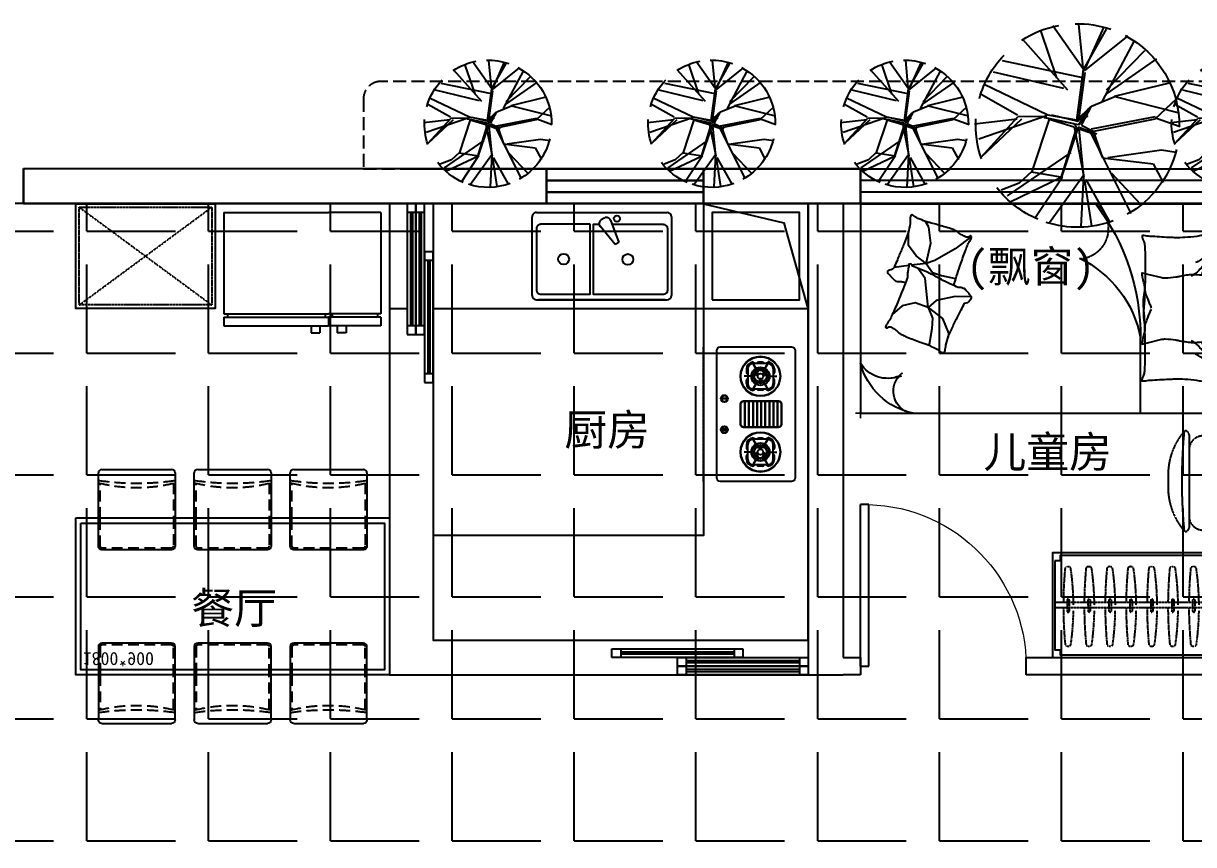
# Model space of a CAD drawing. Extents: x -284868 to 304789, y -137694 to 137894.
# Drawn here: x 145347 to 152056, y -27445 to -22740 of the extents above; entities that cross this region are included whole.
import ezdxf
from ezdxf.enums import TextEntityAlignment as Align

# ---------------------------------------------------------------- set-up
doc = ezdxf.new("R2010")
doc.units = 0
for name, pattern in [('AX-COMP-140B（200）$0$DASH', [0.35, 0.25, -0.1]), ('AX-COMP140B-Fur$0$AX-COMP140B-Fur$0$CONTINOUS', [0]), ('AX-COMP140B-Fur$0$AX-COMP140B-Fur$0$DASH', [0.35, 0.25, -0.1]), ('AX-COMP140B-Fur$0$AX-COMP140B-Fur$0$XU-140-SF-N1$0$DASH', [0.35, 0.25, -0.1]), ('AX-CORE140A-Fur$0$AX-CORE140A-Fur$0$D-140T-4P（2）家具$0$DASH', [0.35, 0.25, -0.1]), ('DASH', [0.35, 0.25, -0.1]), ('HIDDEN2', [0.1875, 0.125, -0.0625])]:
    doc.linetypes.add(name, pattern=pattern)
doc.layers.get('0').update_dxf_attribs({"linetype": 'CONTINUOUS'})
for name, color, linetype in [('0-墙', 4, 'CONTINUOUS'), ('0-底图', 251, 'CONTINUOUS'), ('0-窗', 11, 'CONTINUOUS'), ('0-非设计区域', 251, 'CONTINUOUS'), ('P-平面家具', 3, 'CONTINUOUS'), ('P-平面植物', 251, 'CONTINUOUS')]:
    doc.layers.add(name, color=color, linetype=linetype)
doc.styles.add('_TCH_DYN', font='')
doc.styles.add('AX-COMP-140B（200）$0$zz-0', font='')
doc.styles.add('繁线体', font='')
doc.styles.get('_TCH_DYN').set_extended_font_data('SimSun')
doc.styles.get('AX-COMP-140B（200）$0$zz-0').set_extended_font_data('SimHei')
doc.styles.get('繁线体').set_extended_font_data('SimSun')

# ---------------------------------------------------------------- blocks, each defined once
blk = doc.blocks.new('133000000011AX-COMP-140B（200）$0$111110111022110811071652CDX双盆洗菜盆163')
for p, q in [((-375, 550), (375, 550)), ((-400, 75), (-400, 525)), ((75.9, 366.3), (-9.9, 470.6)), ((14.3, 518.1), (-3.1, 508)), ((50.2, 505.2), (97.5, 378.8)), ((400, 525), (400, 75)), ((97.5, 378.8), (75.9, 366.3)), ((-375, 50), (375, 50)), ((362.6, 50), (-362.6, 50))]:
    blk.add_line(p, q)
at = {"linetype": 'AX-COMP-140B（200）$0$DASH', "ltscale": 0.3}
blk.add_line((-400, 0), (400, 0), dxfattribs=at)
blk.add_lwpolyline([(-67.6, 482.3), (-349.4, 482.3, 0.414214), (-374.4, 457.3), (-374.4, 106.2, 0.414214), (-349.4, 81.2), (-67.6, 81.2)], format="xyb", close=True)
blk.add_lwpolyline([(58.7, 482.3), (351.1, 482.3, -0.414214), (376.1, 457.3), (376.1, 104.4, -0.414214), (351.1, 79.4), (-47.2, 79.4), (-47.2, 482.3), (-15.3, 482.3)], format="xyb")
for centre, radius in [((86.7, 514.7), 17.5), ((-218.9, 282.7), 31.2), ((149.2, 280.9), 31.2)]:
    blk.add_circle(centre, radius)
for centre, start, end in [((-375, 525), 90, 180), ((375, 525), 0, 90), ((9.4, 486.4), 120, 219.46232), ((26.8, 496.5), 20.53768, 120), ((-375, 75), 180, 270), ((375, 75), 270, 0)]:
    blk.add_arc(centre, 25, start, end)
blk = doc.blocks.new('*U227')
blk.add_blockref('133000000011AX-COMP-140B（200）$0$111110111022110811071652CDX双盆洗菜盆163', (0, -525))
blk = doc.blocks.new('133000000011AX-COMP-140B（200）$0$111110111022110811071652CDX双头炉灶164')
for points in [[(-107.6, 120.2, 1), (-107.6, 117.2, 1)], [(-100.7, 131.7, 1), (-103.7, 131.7, 1)], [(102.2, 133.3, 1), (102.2, 130.2, 1)], [(109.2, 118.7, 1), (106.1, 118.7, 1)]]:
    blk.add_hatch(color=256).paths.add_polyline_path(points)
for p, q in [((-258.7, 405.9), (-258.7, 405.9)), ((-258.7, 405.9), (-239.4, 405.9)), ((-217, 355.9), (-217, 419.5)), ((-175.3, 405.9), (-194.6, 405.9)), ((-74.5, 423.9), (74.5, 423.9)), ((-74.5, 421.8), (74.5, 421.8)), ((175.3, 405.9), (194.6, 405.9)), ((217, 355.9), (217, 419.5)), ((258.7, 405.9), (239.4, 405.9)), ((258.7, 405.9), (258.7, 405.9)), ((-302.8, 375.2), (-238.7, 338.1)), ((-243.2, 340.8), (-298.2, 372.6)), ((-297.3, 335.5), (-297.3, 315.7)), ((-290, 367.3), (-290, 283.9)), ((-258.7, 398.6), (-175.3, 398.6)), ((-238.7, 348.6), (-226, 355.9)), ((-229.5, 335), (-238.7, 348.6)), ((-224.8, 339.2), (-232.4, 352.3)), ((-218.8, 341.2), (-226, 355.9)), ((-131.2, 375.2), (-195.3, 338.1)), ((-190.8, 340.8), (-135.7, 372.6)), ((-144, 367.3), (-144, 283.9)), ((-136.7, 335.5), (-136.7, 315.7)), ((-74.5, 400.5), (74.5, 400.5)), ((-74.5, 398.3), (74.5, 398.3)), ((-74.5, 377), (74.5, 377)), ((-74.5, 374.9), (74.5, 374.9)), ((-74.5, 353.6), (74.5, 353.6)), ((-74.5, 351.5), (74.5, 351.5)), ((131.2, 375.2), (195.3, 338.1)), ((190.8, 340.8), (135.7, 372.6)), ((136.7, 335.5), (136.7, 315.7)), ((144, 367.3), (144, 283.9)), ((258.7, 398.6), (175.3, 398.6)), ((218.8, 341.2), (226, 355.9)), ((224.8, 339.2), (232.4, 352.3)), ((238.7, 348.6), (226, 355.9)), ((229.5, 335), (238.7, 348.6)), ((302.8, 375.2), (238.7, 338.1)), ((243.2, 340.8), (298.2, 372.6)), ((290, 367.3), (290, 283.9)), ((297.3, 335.5), (297.3, 315.7)), ((-302.8, 276.1), (-238.7, 313.1)), ((-243.2, 310.5), (-298.2, 278.7)), ((-229.5, 316.3), (-238.7, 302.7)), ((-226, 295.4), (-238.7, 302.7)), ((-224.8, 312.1), (-232.4, 299)), ((-218.8, 310.1), (-226, 295.4)), ((-217, 295.4), (-217, 231.8)), ((-202.6, 331.8), (-186.2, 332.9)), ((-202.6, 319.4), (-186.2, 318.3)), ((-201.3, 325.6), (-186.2, 325.6)), ((-131.2, 276.1), (-195.3, 313.1)), ((-190.8, 310.5), (-135.7, 278.7)), ((-186.2, 332.9), (-186.2, 318.3)), ((-74.5, 330.2), (74.5, 330.2)), ((-74.5, 328), (74.5, 328)), ((-74.5, 306.7), (74.5, 306.7)), ((-74.5, 304.6), (74.5, 304.6)), ((-74.5, 283.3), (74.5, 283.3)), ((-74.5, 281.1), (74.5, 281.1)), ((131.2, 276.1), (195.3, 313.1)), ((190.8, 310.5), (135.7, 278.7)), ((186.2, 332.9), (186.2, 318.3)), ((202.6, 331.8), (186.2, 332.9)), ((201.3, 325.6), (186.2, 325.6)), ((202.6, 319.4), (186.2, 318.3)), ((217, 295.4), (217, 231.8)), ((218.8, 310.1), (226, 295.4)), ((224.8, 312.1), (232.4, 299)), ((226, 295.4), (238.7, 302.7)), ((229.5, 316.3), (238.7, 302.7)), ((302.8, 276.1), (238.7, 313.1)), ((243.2, 310.5), (298.2, 278.7)), ((-258.7, 252.7), (-175.3, 252.7)), ((-258.7, 245.4), (-239.4, 245.4)), ((-175.3, 245.4), (-194.6, 245.4)), ((-175.3, 245.4), (-175.3, 245.4)), ((-74.5, 259.8), (74.5, 259.8)), ((-74.5, 257.7), (74.5, 257.7)), ((-74.5, 236.4), (74.5, 236.4)), ((-74.5, 234.3), (74.5, 234.3)), ((258.7, 252.7), (175.3, 252.7)), ((175.3, 245.4), (175.3, 245.4)), ((175.3, 245.4), (194.6, 245.4)), ((258.7, 245.4), (239.4, 245.4))]:
    blk.add_line(p, q)
at = {"linetype": 'AX-COMP-140B（200）$0$DASH', "ltscale": 0.3}
blk.add_line((386.2, 0), (-386.2, 0), dxfattribs=at)
for points in [[(-365.4, 75, -0.414214), (-386.2, 95.9), (-386.2, 504.1, -0.414214), (-365.4, 525), (365.4, 525, -0.414214), (386.2, 504.1), (386.2, 95.9, -0.414214), (365.4, 75)], [(-76.6, 429.4, -0.414214), (-59.5, 446.4), (59.5, 446.4, -0.414214), (76.6, 429.4), (76.6, 228.8, -0.414214), (59.5, 211.7), (-59.5, 211.7, -0.414214), (-76.6, 228.8)], [(-74.5, 429.4, -0.414214), (-59.5, 444.3), (59.5, 444.3, -0.414214), (74.5, 429.4), (74.5, 228.8, -0.414214), (59.5, 213.9), (-59.5, 213.9, -0.414214), (-74.5, 228.8)], [(-91.3, 101.2), (-91.3, 136.1, -1), (-87, 136.1), (-87, 101.2, -1)], [(91.3, 101.2), (91.3, 136.1, 1), (87, 136.1), (87, 101.2, 1)]]:
    blk.add_lwpolyline(points, format="xyb", close=True)
at = {"const_width": 1.04}
for points in [[(-217, 355.9), (-217, 419.5)], [(217, 355.9), (217, 419.5)], [(-243.2, 340.8), (-298.2, 372.6)], [(-190.8, 340.8), (-135.7, 372.6)], [(190.8, 340.8), (135.7, 372.6)], [(243.2, 340.8), (298.2, 372.6)], [(-243.2, 310.5), (-298.2, 278.7)], [(-217, 295.4), (-217, 231.8)], [(-190.8, 310.5), (-135.7, 278.7)], [(190.8, 310.5), (135.7, 278.7)], [(217, 295.4), (217, 231.8)], [(243.2, 310.5), (298.2, 278.7)]]:
    blk.add_lwpolyline(points, dxfattribs=at)
for points in [[(-217, 341.3, -1), (-217, 310, -1), (-217, 341.3, -1)], [(217, 341.3, 1), (217, 310, 1), (217, 341.3, 1)]]:
    blk.add_lwpolyline(points, format="xyb", dxfattribs=at)
for centre, radius in [((-217, 325.6), 114.5), ((-217, 325.6), 112.3), ((217, 325.6), 114.5), ((217, 325.6), 112.3), ((-217, 325.6), 52.1), ((-217, 325.6), 41.7), ((-217, 325.6), 38.6), ((-217, 325.6), 35.4), ((-217, 325.6), 15.6), ((217, 325.6), 52.1), ((217, 325.6), 41.7), ((217, 325.6), 38.6), ((217, 325.6), 35.4), ((217, 325.6), 15.6), ((-89.1, 118.7), 20.6), ((89.1, 118.7), 20.6), ((-107.6, 118.7), 1.53), ((-102.2, 131.7), 1.53), ((102.2, 131.7), 1.53), ((107.6, 118.7), 1.53)]:
    blk.add_circle(centre, radius)
for centre, radius, start, end in [((-258.7, 367.3), 38.6, 90, 180), ((-239.1, 396.6), 9.33, 12.56398, 91.68605), ((-194.8, 396.6), 9.33, 88.31395, 167.43602), ((-175.3, 367.3), 38.6, 0, 90), ((175.3, 367.3), 38.6, 90, 180), ((194.8, 396.6), 9.33, 12.56398, 91.68605), ((239.1, 396.6), 9.33, 88.31395, 167.43602), ((258.7, 367.3), 38.6, 0, 90), ((-284.9, 369.5), 12.6, 189.66757, 246.08239), ((-287.9, 335.8), 9.33, 102.56398, 181.68605), ((-258.7, 367.3), 31.3, 90, 180), ((-224.3, 338.2), 17.8, 95.73063, 144.26937), ((-175.3, 367.3), 31.3, 0, 90), ((-149.1, 369.5), 12.6, 293.91761, 350.33243), ((-146, 335.8), 9.33, 358.31395, 77.43602), ((149.1, 369.5), 12.6, 189.66757, 246.08239), ((146, 335.8), 9.33, 102.56398, 181.68605), ((175.3, 367.3), 31.3, 90, 180), ((224.3, 338.2), 17.8, 35.73063, 84.26937), ((258.7, 367.3), 31.3, 0, 90), ((284.9, 369.5), 12.6, 293.91761, 350.33243), ((287.9, 335.8), 9.33, 358.31395, 77.43602), ((-287.9, 315.5), 9.33, 178.31395, 257.43602), ((-284.9, 281.8), 12.6, 113.91761, 170.33243), ((-258.7, 283.9), 38.6, 180, 270), ((-258.7, 283.9), 31.3, 180, 270), ((-224.3, 313), 17.8, 215.73063, 264.26937), ((-202.4, 325.6), 17.8, 335.73063, 24.26937), ((-175.3, 283.9), 31.3, 270, 0), ((-175.3, 283.9), 38.6, 270, 0), ((-146, 315.5), 9.33, 282.56398, 1.68605), ((-149.1, 281.8), 12.6, 9.66757, 66.08239), ((146, 315.5), 9.33, 178.31395, 257.43602), ((149.1, 281.8), 12.6, 113.91761, 170.33243), ((175.3, 283.9), 38.6, 180, 270), ((175.3, 283.9), 31.3, 180, 270), ((202.4, 325.6), 17.8, 155.73063, 204.26937), ((224.3, 313), 17.8, 275.73063, 324.26937), ((258.7, 283.9), 31.3, 270, 0), ((258.7, 283.9), 38.6, 270, 0), ((287.9, 315.5), 9.33, 282.56398, 1.68605), ((284.9, 281.8), 12.6, 9.66757, 66.08239), ((-239.1, 254.7), 9.33, 268.31395, 347.43602), ((-194.8, 254.7), 9.33, 192.56398, 271.68605), ((194.8, 254.7), 9.33, 268.31395, 347.43602), ((239.1, 254.7), 9.33, 192.56398, 271.68605), ((-89.1, 118.7), 16.3, 97.49421, 262.50579), ((-89.1, 118.7), 16.3, 277.49421, 82.50579), ((89.1, 118.7), 16.3, 97.49421, 262.50579), ((89.1, 118.7), 16.3, 277.49421, 82.50579)]:
    blk.add_arc(centre, radius, start, end)
at = {"style": 'AX-COMP-140B（200）$0$zz-0', "flags": 9}
for tag in ['YSIZE', 'XSIZE']:
    blk.add_attdef(tag, (0, 525), '', height=0.533, dxfattribs=at)
blk = doc.blocks.new('*U228')
blk.add_blockref('133000000011AX-COMP-140B（200）$0$111110111022110811071652CDX双头炉灶164', (0, -525))
blk = doc.blocks.new('133000000011A-140Y-S$0$A$C663954EF153')
for p, q in [((0, 0), (0, -50)), ((750, 0), (0, 0)), ((50, 0), (50, -50)), ((0, -50), (750, -50)), ((50, -19), (700, -19)), ((50, -31), (700, -31)), ((700, 0), (700, -50)), ((750, -50), (750, 0))]:
    blk.add_line(p, q)
blk = doc.blocks.new('1330000110023AX-COMP140B-Fur$0$AX-COMP140B-Fur$0$111110111022110811071652A$C643C1FD2053066')
for points in [[(28, 342.7, -0.263368), (0.1, 361.5, -0.494818), (9.2, 380.2, -0.049225), (26.9, 382, -0.036831), (50.5, 380.2, -0.031893), (88.5, 372.1, 0.035782), (122.4, 365.1, 0.032941), (212.1, 359.2, 0.026564), (323.3, 365.1, 0.017905), (360.8, 370.4, -0.033397), (381, 372.7, -0.03204), (418.1, 372, 0.018442), (482.4, 368.9, 0.010837), (547.2, 369.7, 0.014624), (595.1, 372.7, 0.111249), (617.7, 380, -0.153708), (634.6, 384, -0.076444), (642, 382.2, -0.215512), (643.9, 380.2, -0.585858), (641.3, 377.2, 0.363489), (636.4, 374.6, 0.191716), (636.4, 363, -0.129675), (638.3, 346.4, -0.01735), (635.3, 329.6, 0.019326), (632.7, 314.5, 0.018818), (626.1, 246.1, 0.021828), (625.2, 186.9, 0.006204), (626.5, 153.1, 0.001963), (632.7, 46.2, 0.028341), (636.9, 10, -0.117014), (636.4, 1.1, -0.36606), (635, 0.2, -0.03973), (621.4, 3, -0.048309), (607.7, 8.5, 0.062981), (597, 12.4, 0.04058), (573.6, 15.8, 0.014345), (506.9, 18, 0.005484), (381.4, 17.3, 0.007153), (285.3, 14.3, 0.008762), (242.7, 11.6, -0.008153), (197, 8.6, -0.06251), (139.9, 13, 0.078669), (94.3, 15.1, 0.047825), (71.9, 10.4, -0.034494), (41.1, 3, -0.023571), (15.8, 0, -0.510228), (14.9, 1.1), (22.4, 31.2), (43, 113.7, 0.073041), (45, 133.3, 0.023305), (39.3, 194.4, 0.018299), (35.2, 217.3, -0.01097), (27.9, 255.3, -0.042281), (24.9, 289.6, -0.027201), (27.9, 343)], [(501.9, 368.9, 0.027842), (478.1, 358.3, 0.048685), (465.5, 350.2, 0.023666), (437.6, 325.8, 0.031223), (418.6, 305.1, 0.046801), (413.5, 297.5, 0.023191), (405.5, 280.7)], [(583.8, 374.6, 0.088153), (549.3, 371, 0.088153), (518.1, 355.8, 0.077547), (496.5, 334.2, 0.077547), (482.4, 307)], [(118.4, 15.8, 0.009729), (145.7, 24.8, 0.009729), (172.6, 34.9, 0.007971), (194.3, 44, 0.007971), (215.8, 53.7)]]:
    blk.add_lwpolyline(points, format="xyb")
blk = doc.blocks.new('1330000110023AX-COMP140B-Fur$0$AX-COMP140B-Fur$0$111110111022110811071652A$C5A527934052065')
for p, q in [((122.8, 492.3), (194, 398.8)), ((469.1, 493.2), (467.3, 399.6)), ((194, 398.8), (261.6, 281.4)), ((347, 320.5), (364.8, 400.5)), ((467.3, 399.6), (490.5, 289.8)), ((592.7, 326.9), (677.8, 361)), ((677.8, 361), (699.5, 357.9)), ((261.6, 281.4), (277.7, 231.7)), ((277.7, 231.7), (329.2, 269)), ((329.2, 269), (347, 320.5)), ((490.5, 289.8), (530.8, 243.4)), ((530.8, 243.4), (592.7, 326.9)), ((69.5, 247.7), (37.1, 229.6)), ((162, 260.1), (69.5, 247.7)), ((277.7, 231.7), (162, 260.1)), ((277.7, 231.7), (233.2, 174.8)), ((277.7, 231.7), (288.3, 147)), ((363.6, 226.4), (318.7, 193.9)), ((530.8, 243.4), (363.6, 226.4)), ((530.8, 243.4), (502.9, 169.1)), ((530.8, 243.4), (591.1, 268.1)), ((591.1, 268.1), (653.1, 265)), ((653.1, 265), (741.3, 249.6)), ((741.3, 249.6), (744.3, 243.8)), ((233.2, 174.8), (174.5, 132.1)), ((318.7, 193.9), (307.8, 186.1)), ((502.9, 169.1), (521.5, 94.8)), ((174.5, 132.1), (90.9, 132.1)), ((289.9, 133.7), (300.6, 48.6)), ((521.5, 94.8), (569.7, 38.5))]:
    blk.add_line(p, q)
blk.add_lwpolyline([(405, 391.5, -0.025626), (394.6, 394, -0.0108), (278.2, 431.5, -0.00456), (199.4, 459.6, -0.01125), (167.9, 471.9, -0.069394), (150.9, 482, 0.079756), (136, 490.4, 0.106399), (122.8, 492.3, 0.328642), (119.2, 489.3, 0.299547), (121.3, 483.4, -0.189917), (126.3, 475.5, -0.033518), (127.3, 466.2, -0.075627), (126.9, 462.1, -0.053489), (124.2, 455.1, -0.017838), (113.3, 435.3, -0.038394), (97.8, 413.4, 0.059529), (88.5, 398.9, 0.035943), (79, 375.3, 0.011245), (55.9, 297.6, 0.006203), (46.6, 262, -0.010783), (41.1, 241.6, -0.019485), (37.1, 229.6, -0.005062), (19.4, 184.4, -0.101392), (4.4, 161.7, 0.223768), (0, 149.6, 0.25558), (2.8, 145.5, 0.081563), (16.9, 140.9, 0.071805), (32.3, 140.8, -0.069985), (48.1, 140.7, -0.03546), (101.7, 129, -0.029432), (163.8, 106.8, -0.001554), (193.8, 93.8, 0.00152), (224.5, 80.6, 0.004735), (256.2, 67.5, -0.00382), (295.6, 51.2, -0.296001), (315.3, 22.1, 0.649774), (334.6, 14, 0.02319), (338.7, 18.2, -0.0288), (342, 21.5, -0.005727), (347.9, 26.7, 0.004358), (355.7, 33.5, 0.027528), (371, 48.7, 0.046214), (378.7, 59, 0.194121), (381.2, 74, -0.133719), (382.3, 95.6, -0.005779), (389, 115.4, -0.008882)], format="xyb")
blk.add_lwpolyline([(770.3, 299.1, 0.101392), (787, 320.6, -0.223768), (792.3, 332.3, -0.25558), (789.8, 336.7, -0.081563), (776.1, 342.3, -0.071805), (760.8, 343.6, 0.069985), (745, 344.9, 0.03546), (692.5, 360.6, 0.029432), (632.3, 387.6, 0.001554), (603.3, 402.8, -0.00152), (573.8, 418.3, -0.004735), (543.1, 433.8, 0.00382), (505.1, 453.1, 0.296001), (487.7, 483.6, 0.265444), (469.1, 493.2, -0.02319), (464.7, 489.3, 0.0288), (461.2, 486.3, 0.005727), (454.9, 481.5, -0.004358), (446.6, 475.3, -0.027528), (430.1, 461.4, -0.046214), (421.7, 451.7, -0.194121), (418, 436.9, 0.133719), (415.3, 415.4, 0.011505), (398.6, 377.3, 0.008882), (374.9, 328.9, 0.012426), (341.4, 267.4, -0.033612), (330, 244.1), (309.3, 193.4), (293.3, 154.3, 0.224341), (280.3, 142.3, -0.722772), (280.1, 134.4, -0.103513), (283.5, 133.9, 0.053465), (290, 133.7, 0.030109), (310.7, 129.5, -0.031436), (330.6, 125.5, -0.05324), (344.2, 125.2, 0.05518), (357.4, 124.8, 0.056271), (380.1, 118.8, 0.0108), (493.3, 72.6, 0.00456), (569.7, 38.5, 0.01125), (600.2, 23.8, 0.069394), (616.3, 12.5, -0.079756), (630.6, 2.9, -0.106399), (643.6, 0, -0.328642), (647.5, 2.8, -0.299547), (645.8, 8.8, 0.189917), (641.5, 17.1, 0.033518), (641.1, 26.4, 0.075627), (641.8, 30.4, 0.053489), (645, 37.3, 0.017838), (657.4, 56.2, 0.038394), (674.5, 76.8, -0.059529), (685, 90.5, -0.035943), (696.3, 113.3, -0.011245), (725.3, 189, -0.006203), (737.2, 223.8, 0.010783), (744.3, 243.8, 0.019485), (749.2, 255.4, 0.005062)], format="xyb", close=True)
blk = doc.blocks.new('*U230')
for p, q in [((-600, 0), (600, 0)), ((-600, -2100), (-600, 0)), ((-600, -52.4), (600, -52.4)), ((600, 0), (600, -2100)), ((600, -2100), (-600, -2100))]:
    blk.add_line(p, q)
at = {"linetype": 'AX-COMP140B-Fur$0$AX-COMP140B-Fur$0$CONTINOUS', "ltscale": 2.5}
blk.add_line((-600, -494.1), (-170.4, -493.7), dxfattribs=at)
for points in [[(-368.5, -1859, 10, 0, -0.374242), (-534.4, -1895.4, 10, 10, 2.21586)], [(-386.1, -1863.7, 10, 0, 0.177019), (-393.3, -1995.7, 10, 10, -2.21586)], [(-600, -1958.5, 0, 10, 0), (-600, -2130, 10, 10, 0)], [(600, -2005.4, 0, 10, 0), (600, -2130, 10, 10, 0)], [(-475.4, -2100, 0, 10, 0), (-630, -2100, 10, 10, 0)], [(358.3, -2100, 0, 10, 0), (630, -2100, 10, 10, 0)]]:
    blk.add_lwpolyline(points, format="xyseb")
for centre, radius, start, end in [((-171.1, -1775.7), 1282, 53.02297, 89.96514), ((-289.4, -1124.5), 642, 25.92108, 79.31539), ((-215.9, -1720.7), 391.6, 191.30173, 255.64344), ((-473.9, -1781.8), 129.7, 193.56133, 311.45499), ((-219.2, -1944.9), 181.3, 157.79381, 238.81667)]:
    blk.add_arc(centre, radius, start, end, dxfattribs=at)
at = {"linetype": 'AX-COMP140B-Fur$0$AX-COMP140B-Fur$0$XU-140-SF-N1$0$DASH', "ltscale": 2.5}
blk.add_arc((457.9, -855.2), 175.9, 36.12132, 174.81159, dxfattribs=at)
at = {"xscale": -1}
for name, p in [('1330000110023AX-COMP140B-Fur$0$AX-COMP140B-Fur$0$111110111022110811071652A$C643C1FD2053066', (219.7, -485.7)), ('1330000110023AX-COMP140B-Fur$0$AX-COMP140B-Fur$0$111110111022110811071652A$C5A527934052065', (535.6, -1956.2))]:
    blk.add_blockref(name, p, dxfattribs=at)
blk.add_blockref('1330000110023AX-COMP140B-Fur$0$AX-COMP140B-Fur$0$111110111022110811071652A$C643C1FD2053066', (-219.7, -485.7))
blk = doc.blocks.new('13300142T2140sdf43dfgergf1217ghh165451564560402NEW2ffdfdfdsfsfe2322fadfadf03093088212A$C35C56D37')
at = {"linetype": 'DASH', "ltscale": 0.2}
for p, q in [((180, 75.9), (243.3, 95.3)), ((183.6, 64.1), (246.9, 83.5))]:
    blk.add_line(p, q, dxfattribs=at)
for centre, radius, start, end in [((664.4, -1374.9), 1553.6, 98.82699, 106.17124), ((415.6, 140.3), 22.5, 331.52968, 62.51042), ((664.4, -1374.9), 1553.6, 107.32665, 115.21311), ((185.8, 71.2), 7.48, 140.99747, 253.04263), ((-460.3, 2299.3), 2347.3, 287.14687, 292.43233), ((243.5, 88.9), 6.43, 302.10709, 91.93302), ((22.4, 19.9), 22.5, 151.52968, 242.51042), ((-460.3, 2299.3), 2347.3, 281.60777, 286.38209)]:
    blk.add_arc(centre, radius, start, end, dxfattribs=at)
blk = doc.blocks.new('*U238')
at = {"linetype": 'DASH', "ltscale": 0.2}
for p, q in [((-15, 388.7), (-15, -1181.3)), ((15, 388.7), (15, -1181.3))]:
    blk.add_line(p, q, dxfattribs=at)
for points in [[(-300, 403.7), (-300, -1196.3), (300, -1196.3), (300, 403.7), (-300, 403.7)], [(-255, -1181.3), (255, -1181.3), (255, -1151.3), (285, -1151.3), (285, 358.7), (255, 358.7), (255, 388.7), (-255, 388.7), (-255, 358.7), (-285, 358.7), (-285, -1151.3), (-255, -1151.3), (-255, -1181.3)]]:
    blk.add_lwpolyline(points)
at = {"rotation": 343.0620202558109}
for p in [(-225.4, 320.3), (-225.4, 200.3), (-225.4, 80.3), (-225.4, -39.7), (-225.4, -159.7), (-225.4, -279.7), (-225.4, -399.7), (-225.4, -519.7), (-225.4, -639.7), (-225.4, -759.7), (-225.4, -879.7), (-225.4, -999.7), (-225.4, -1119.7)]:
    blk.add_blockref('13300142T2140sdf43dfgergf1217ghh165451564560402NEW2ffdfdfdsfsfe2322fadfadf03093088212A$C35C56D37', p, dxfattribs=at)
blk = doc.blocks.new('*U231')
at = {"linetype": 'AX-CORE140A-Fur$0$AX-CORE140A-Fur$0$D-140T-4P（2）家具$0$DASH'}
for p, q in [((135, 368.7), (-135, 368.8)), ((216, -177.3), (216, 353.4)), ((-216, -90.2), (-216, 287.8)), ((336, 39.3), (336, 158.2)), ((135, -171.3), (-135, -171.2))]:
    blk.add_line(p, q, dxfattribs=at)
blk.add_lwpolyline([(-599.9, -301.2), (-600, 498.8), (0, 498.8), (0, -301.2), (-600, -301.2)], dxfattribs=at)
for centre, radius, start, end in [((-135, 287.8), 81, 89.99819, 179.99819), ((135, 287.7), 81, 359.99819, 89.99819), ((240, 353.4), 24, 112.66818, 179.99819), ((235.3, 364.5), 12, 40.72474, 112.66818), ((-2762.8, 88.2), 3020.6, 354.5983, 5.39795), ((-42.6, 125.3), 378.7, 1.76333, 40.72474), ((-42.6, 50.9), 378.7, 319.27165, 358.23305), ((-135, -90.2), 81, 179.99819, 269.99819), ((135, -90.3), 81, 269.99819, 359.99819), ((240, -177.3), 24, 179.99819, 247.3282), ((235.3, -188.3), 12, 247.3282, 319.27165)]:
    blk.add_arc(centre, radius, start, end, dxfattribs=at)
blk = doc.blocks.new('$WINLIB2D$00000001')
for points in [[(-0.5, 0.5), (-0.5, -0.5)], [(-0.5, 0.5), (0.5, 0.5)], [(0.5, -0.5), (0.5, 0.5)], [(0.5, 0.1667), (-0.5, 0.1667)], [(0.5, -0.1667), (-0.5, -0.1667)], [(-0.5, -0.5), (0.5, -0.5)]]:
    blk.add_lwpolyline(points)
blk = doc.blocks.new('133$WINLIB2D$00000001')
for points in [[(-0.5, 0.5), (-0.5, -0.5)], [(-0.5, 0.5), (0.5, 0.5)], [(0.5, -0.5), (0.5, 0.5)], [(0.5, 0.1667), (-0.5, 0.1667)], [(0.5, -0.1667), (-0.5, -0.1667)], [(-0.5, -0.5), (0.5, -0.5)]]:
    blk.add_lwpolyline(points)
blk = doc.blocks.new('133$DorLib2D$00000001')
for p, q in [((0.45, 0.975), (0.5, 0.975)), ((0.45, 0), (0.45, 0.975)), ((0.5, 0), (0.5, 0.975)), ((0.5, 0), (0.45, 0))]:
    blk.add_line(p, q)
at = {"lineweight": 13}
blk.add_arc((0.475, 0), 0.975, 91.46928, 180, dxfattribs=at)
blk = doc.blocks.new('133A$C6B9D541B')
at = {"ltscale": 500}
for p, q in [((-15, 20), (-15, 277.5)), ((425, 277.5), (425, 20)), ((405, 0), (5, 0))]:
    blk.add_line(p, q, dxfattribs=at)
at = {"linetype": 'HIDDEN2', "ltscale": 500}
for p, q in [((-5, 78.3), (-5, 277.5)), ((415, 277.5), (415, 78.3))]:
    blk.add_line(p, q, dxfattribs=at)
at = {"ltscale": 500}
blk.add_lwpolyline([(-15, 277.5), (-15, 440, -0.414214), (5, 460), (405, 460, -0.414214), (425, 440), (425, 277.5)], format="xyb", dxfattribs=at)
at = {"linetype": 'HIDDEN2', "ltscale": 500}
blk.add_lwpolyline([(-5, 277.5), (-5, 440, -0.414214), (5, 450), (405, 450, -0.414214), (415, 440), (415, 277.5)], format="xyb", dxfattribs=at)
for centre, radius, start, end in [((205, -793.1), 896.7, 75.79752, 104.20248), ((203.7, -1474), 1552.3, 81.80427, 98.09956)]:
    blk.add_arc(centre, radius, start, end, dxfattribs=at)
at = {"ltscale": 500}
for centre, start, end in [((5, 20), 180, 270), ((405, 20), 270, 0)]:
    blk.add_arc(centre, 20, start, end, dxfattribs=at)
blk = doc.blocks.new('*U224')
at = {"ltscale": 500}
for points in [[(0, 0), (1800, 0), (1800, 900), (0, 900)], [(30, 30), (1770, 30), (1770, 870), (30, 870)]]:
    blk.add_lwpolyline(points, close=True, dxfattribs=at)
at = {"rotation": 180}
for p in [(555, 1177.5), (1105, 1177.5), (1655, 1177.5)]:
    blk.add_blockref('133A$C6B9D541B', p, dxfattribs=at)
at = {"xscale": -1}
for p in [(555, -277.5), (1105, -277.5), (1655, -277.5)]:
    blk.add_blockref('133A$C6B9D541B', p, dxfattribs=at)
at = {"style": '繁线体'}
blk.add_text('1800*900', height=75, dxfattribs=at).set_placement((244.5, 807.5), align=Align.MIDDLE_CENTER)
blk = doc.blocks.new('133000000011AX-COMP-140B（200）$0$111110111022110811071652CDX双门冰箱162')
at = {"linetype": 'AX-COMP-140B（200）$0$DASH', "ltscale": 0.3}
blk.add_line((-1000, 0), (0, 0), dxfattribs=at)
for p, q in [((-950, -50), (-950, -630)), ((-950, -50), (-650, -50)), ((-50, -50), (-650, -50)), ((-50, -50), (-50, -630)), ((-950, -630), (-930, -630)), ((-950, -650), (-930, -650)), ((-950, -650), (-950, -700)), ((-930, -630), (-670, -630)), ((-930, -630), (-930, -650)), ((-930, -650), (-670, -650)), ((-670, -630), (-670, -650)), ((-670, -630), (-650, -630)), ((-670, -650), (-650, -650)), ((-630, -630), (-650, -630)), ((-650, -650), (-650, -700)), ((-630, -650), (-650, -650)), ((-650, -650), (-650, -700)), ((-70, -630), (-630, -630)), ((-630, -630), (-630, -650)), ((-70, -650), (-630, -650)), ((-50, -630), (-70, -630)), ((-70, -630), (-70, -650)), ((-50, -650), (-70, -650)), ((-50, -650), (-50, -700)), ((-950, -700), (-650, -700)), ((-750, -700), (-750, -740)), ((-700, -700), (-700, -740)), ((-50, -700), (-650, -700)), ((-600, -700), (-600, -740)), ((-550, -700), (-550, -740)), ((-750, -740), (-700, -740)), ((-550, -740), (-600, -740))]:
    blk.add_line(p, q)
blk = doc.blocks.new('*U225')
blk.add_blockref('133000000011AX-COMP-140B（200）$0$111110111022110811071652CDX双门冰箱162', (500, 75))
blk = doc.blocks.new('*U243')
at = {"linetype": 'AX-COMP140B-Fur$0$AX-COMP140B-Fur$0$DASH', "ltscale": 0.2}
for p, q in [((20, -580), (780, -20)), ((20, -20), (780, -580))]:
    blk.add_line(p, q, dxfattribs=at)
blk.add_lwpolyline([(0, 0), (800, 0), (800, -600), (0, -600)], close=True)
blk.add_lwpolyline([(20, -20), (780, -20), (780, -580), (20, -580)], close=True, dxfattribs=at)
blk = doc.blocks.new('A$C5ed5d99b')
for p, q in [((1850, -198.4), (1850, 1.6)), ((1850, 1.6), (4050, 0)), ((6450, 0), (6650, 0)), ((6650, 0), (6650, -200)), ((4050, 0), (4849.3, 0)), ((4849.3, 0), (4849.3, -200)), ((5749.3, -200), (5749.3, 0)), ((5749.3, 0), (6450, 0)), ((3950, -200), (1850, -198.4)), ((3950, -200), (3950, -800)), ((4050, -200), (4050, -800)), ((4849.3, -200), (4050, -200)), ((6350, -200), (5749.3, -200)), ((6350, -200), (6350, -2800)), ((6550, -200), (6550, -2800)), ((6650, -200), (6550, -200)), ((3950, -800), (4050, -800)), ((6350, -2800), (6350, -2900)), ((6550, -2800), (6650, -2800)), ((6650, -2800), (6650, -2900)), ((7600, -2900), (7600, -2800)), ((7600, -2800), (9350, -2800)), ((6350, -2900), (6550, -2900)), ((6550, -2900), (6550, -2900)), ((6650, -2900), (6550, -2900)), ((9450, -2900), (7600, -2900))]:
    blk.add_line(p, q)
for points in [[(4200, -800), (5750, -800), (5750, -2100), (4200, -2100), (4200, -2700), (6350, -2700), (6350, -200), (4200, -200)], [(5750, -800), (6350, -800), (6350, -200), (5750, -200)], [(5800, -750), (6300, -750), (6300, -250), (5800, -250)]]:
    blk.add_lwpolyline(points, close=True)
for points in [[(5750, -200), (6210.4, -309), (6348.7, -800)], [(5750, -2700), (6350, -2700)]]:
    blk.add_lwpolyline(points)
at = {"linetype": 'DASH'}
for points in [[(4200, -500), (4200, -2700), (6350, -2700)], [(3950, -800), (3950, -2900), (6350, -2900)]]:
    blk.add_lwpolyline(points, dxfattribs=at)
for name, p, xscale, yscale, zscale in [('133$WINLIB2D$00000001', (7800, -100), 2299.999999999018, 200, 2299.999999999018), ('$WINLIB2D$00000001', (5299.3, -100), -900, 200, -900), ('133$DorLib2D$00000001', (7125, -2850), -950, 950, -950)]:
    blk.add_blockref(name, p, dxfattribs=dict(xscale=xscale, yscale=yscale, zscale=zscale))
at = {"rotation": 0.0005893240681662573}
blk.add_blockref('*U243', (2150, -200, 0), dxfattribs=at)
at = {"extrusion": (-4.54473e-09, 1.69325e-09, -1), "zscale": -0.9999999999999996, "rotation": 0.003252960307351622}
blk.add_blockref('*U225', (-3450, -275, 0), dxfattribs=at)
at = {"extrusion": (4.60293e-09, 1.69411e-09, -1), "xscale": -1, "zscale": -1, "rotation": 90.0001805823577}
for p in [(-4100, -200, 0), (-4150, -200, 0), (-4200, -475, 0)]:
    blk.add_blockref('133000000011A-140Y-S$0$A$C663954EF153', p, dxfattribs=at)
at = {"xscale": -1, "rotation": 269.9986207715109}
blk.add_blockref('*U230', (8750.1, -800, 0), dxfattribs=at)
at = {"extrusion": (1.73952e-09, 4.55716e-09, -1), "xscale": -1, "zscale": -1}
for name, p, rotation in [('*U227', (-5166.7, -275, 0), 0.001235848402894035), ('*U228', (-6275.6, -1405.5, 0), 90.00123584840273)]:
    blk.add_blockref(name, p, dxfattribs=dict(at, rotation=rotation))
at = {"extrusion": (2.93488e-11, -1.6918e-11, -1), "xscale": -1, "zscale": -1}
for name, p, rotation in [('*U231', (-8750, -1701.2, 0), 179.9999194069422), ('*U238', (-8946.3, -2500, 0), 90)]:
    blk.add_blockref(name, p, dxfattribs=dict(at, rotation=rotation))
at = {"extrusion": (2.93488e-11, -1.6918e-11, -1), "zscale": -1, "rotation": 180}
blk.add_blockref('*U224', (-2150, -2000, 0), dxfattribs=at)
at = {"extrusion": (-1.74037e-09, -4.55666e-09, 1), "xscale": -1, "rotation": 0.0001805823577072374}
for p in [(5975, -2750, 0), (6350, -2800, 0), (6350, -2850, 0)]:
    blk.add_blockref('133000000011A-140Y-S$0$A$C663954EF153', p, dxfattribs=at)
at = {"style": '_TCH_DYN'}
for s, p in [('(飘窗)', (7993.7, -702.3)), ('厨房', (5442.7, -1638.7)), ('儿童房', (8091.6, -1765.5)), ('餐厅', (3303.4, -2659.7, 0))]:
    blk.add_text(s, height=180, dxfattribs=at).set_placement(p, align=Align.BOTTOM_RIGHT)
blk = doc.blocks.new('yld.studio@foxmail.com-2-220')
at = {"color": 251, "ltscale": 100}
for p, q in [((8501.1, -109873.4), (8409.6, -109669)), ((8511.1, -109879.5), (8664.3, -109664.1)), ((8513.9, -109870.1), (8534.1, -109657.1)), ((8507.4, -109887.1), (8290.8, -109712.8)), ((8510.1, -109877.5), (8397.2, -109679.9)), ((8589.8, -109981.6), (8812.1, -109731.5)), ((8643.6, -109920.9), (8721.4, -109692)), ((8397.2, -109980.4), (8208.1, -109785.5)), ((8417.6, -110035.7), (8256.9, -109733.9)), ((8394.9, -109998.4), (8148.5, -109827.1)), ((8515.1, -109920.7), (8913.5, -109837.6)), ((8535.1, -110130.3), (8503.4, -109895.4)), ((8545.1, -110130), (8511.1, -109879.5)), ((8608.5, -109974.4), (8957.6, -109892.2)), ((8358.7, -110012.5), (8079.5, -109944.3)), ((8687.6, -110105.4), (9004.3, -109954.2)), ((8356.4, -110013.7), (8038, -110093.8)), ((8471.5, -110062), (8356.4, -110013.7)), ((8839.3, -110105.6), (9019, -110003.9)), ((8157, -110123.6), (8048.7, -110023.6)), ((8521.9, -110154.8), (8471.5, -110062)), ((8545.1, -110130), (8474.7, -110063.6)), ((8488.6, -110076.5), (8536.7, -110154.5)), ((8539, -110135.6), (8488.6, -110076.5)), ((8155.7, -110118.3), (8032.3, -110161.7)), ((8472.3, -110172.8), (8155.6, -110112.1)), ((8461.2, -110185.6), (8157, -110123.6)), ((8538, -110151.7), (8489.4, -110108)), ((8707.1, -110117.1), (8538, -110151.7)), ((8669.6, -110104.1), (8539, -110135.6)), ((8545.1, -110130), (8687.6, -110105.4)), ((8682.6, -110125.1), (8557.8, -110163.7)), ((8559.5, -110148.7), (8707.1, -110117.1)), ((8682.6, -110125.1), (8768.3, -110384.4)), ((8692.8, -110112.7), (8836.9, -110114.6)), ((8694.6, -110108.9), (9030.8, -110225)), ((8818.2, -110125.1), (9019, -110313.5)), ((9019, -110313.5), (8836.9, -110114.6)), ((8840.8, -110125.9), (9051.6, -110150.2)), ((8477.1, -110193.3), (8277.6, -110592.7)), ((8463.3, -110184.6), (8417.7, -110316.4)), ((8470.5, -110194.6), (8417.7, -110316.4)), ((8445.9, -110200), (8538.1, -110165.1)), ((8521.9, -110154.8), (8463.3, -110184.6)), ((8532.4, -110173.4), (8470.5, -110194.6)), ((8557.8, -110163.7), (8509.5, -110410)), ((8509.5, -110410), (8532.4, -110173.4)), ((8538.1, -110165.1), (8622.5, -110416.5)), ((8544.7, -110164.9), (8559.5, -110148.7)), ((8622.5, -110416.5), (8544.7, -110164.9)), ((8125, -110277.7), (8052.4, -110289.4)), ((8391, -110315.4), (8125, -110277.7)), ((8574.8, -110289.9), (8890.1, -110505.1)), ((8166.6, -110346.4), (8117, -110438.8)), ((8417.7, -110316.4), (8166.6, -110346.4)), ((8373.7, -110393.6), (8229.8, -110545.8)), ((8500, -110423.7), (8384.7, -110630.9)), ((8511.4, -110403.8), (8679.8, -110638.2)), ((8511.4, -110406.1), (8525.2, -110657)), ((8771.5, -110385.9), (8615.9, -110411.9)), ((8615.9, -110411.9), (8752.8, -110617.3)), ((8622.3, -110415), (8875.2, -110535.6)), ((8768.3, -110384.4), (8830.5, -110442)), ((8507.1, -110429.3), (8471.5, -110654.4)), ((8830.5, -110442), (8919.5, -110477.1))]:
    blk.add_line(p, q, dxfattribs=at)
for start, end in [(88.67658, 109.13181), (56.90063, 79.36879), (117.86669, 180.76361), (15.42502, 43.73878), (340.94353, 3.71391), (193.57975, 240.72922), (292.86239, 322.35668), (249.58012, 287.97728)]:
    blk.add_arc((8541.4, -110156.9), 504, start, end, dxfattribs=at)

msp = doc.modelspace()

# ---------------------------------------------------------------- hatches: boundary and pattern name
at = {"layer": '0-非设计区域', "ltscale": 3}
h = msp.add_hatch(dxfattribs=at)
h.set_pattern_fill('ANGLE', color=256, scale=100)
h.set_pattern_definition([(0, (-290154.35, 452446.1), (0, 698.5), [508, -190.5]), (90, (-290154.35, 452446.1), (-698.5, 4e-14), [508, -190.5])])
h.paths.add_polyline_path([(143696.5, -23772.7), (143696.5, -32822.7), (148446.5, -32822.7), (148446.5, -31022.7), (157813.6, -31022.7), (158146.5, -30689.9), (158146.5, -24105.5), (157813.6, -23772.7)])

# ---------------------------------------------------------------- linework, layer by layer
at = {"layer": '0-墙', "ltscale": 3}
for points in [[(145346.5, -23572.7), (145346.5, -23772.7), (148346.5, -23772.7), (148346.5, -23572.7)], [(149246.5, -23572.7), (149246.5, -23772.7), (150146.5, -23772.7), (150146.5, -23572.7)]]:
    msp.add_lwpolyline(points, close=True, dxfattribs=at)
at = {"layer": '0-窗'}
for points in [[(149246.5, -23772.7), (148346.5, -23772.7), (148346.5, -23572.7), (149246.5, -23572.7)], [(152446.5, -23772.7), (150146.5, -23772.7), (150146.5, -23572.7), (152446.5, -23572.7)], [(149246.5, -23707.7), (148346.5, -23707.7), (148346.5, -23637.7), (149246.5, -23637.7)], [(152446.5, -23707.7), (150146.5, -23707.7), (150146.5, -23637.7), (152446.5, -23637.7)]]:
    msp.add_lwpolyline(points, close=True, dxfattribs=at)
at = {"layer": '0-非设计区域', "ltscale": 3}
msp.add_lwpolyline([(143696.5, -23772.7), (143696.5, -32822.7), (148446.5, -32822.7), (148446.5, -31022.7), (157813.6, -31022.7), (158146.5, -30689.9), (158146.5, -24105.5), (157813.6, -23772.7)], close=True, dxfattribs=at)
at = {"layer": 'P-平面家具', "linetype": 'DASH', "ltscale": 300}
msp.add_lwpolyline([(147296.5, -23572.7), (160976.5, -23572.7), (160976.5, -23172.7, 0.414214), (160876.5, -23072.7), (147396.5, -23072.7, 0.414214), (147296.5, -23172.7)], format="xyb", close=True, dxfattribs=at)

# ---------------------------------------------------------------- block references
at = {"layer": '0-底图'}
msp.add_blockref('A$C5ed5d99b', (143496.5, -23573.6), dxfattribs=at)
at = {"layer": 'P-平面植物'}
for p, xscale, yscale, zscale in [((161277.8, 104185.1, 0), -1.157534269236131, 1.157534269236131, 1.157534269236131), ((154190.1, 56378.7, 0), -0.7234589182725817, 0.7234589182725817, 0.7234589182725817), ((155472.8, 56378.7, 0), -0.7234589182725817, 0.7234589182725817, 0.7234589182725817), ((156580, 56378.7, 0), -0.7234589182725817, 0.7234589182725817, 0.7234589182725817), ((158474.4, 56378.7, 0), -0.7234589182725817, 0.7234589182725817, 0.7234589182725817)]:
    msp.add_blockref('yld.studio@foxmail.com-2-220', p, dxfattribs=dict(at, xscale=xscale, yscale=yscale, zscale=zscale))

doc.saveas('drawing.dxf')
